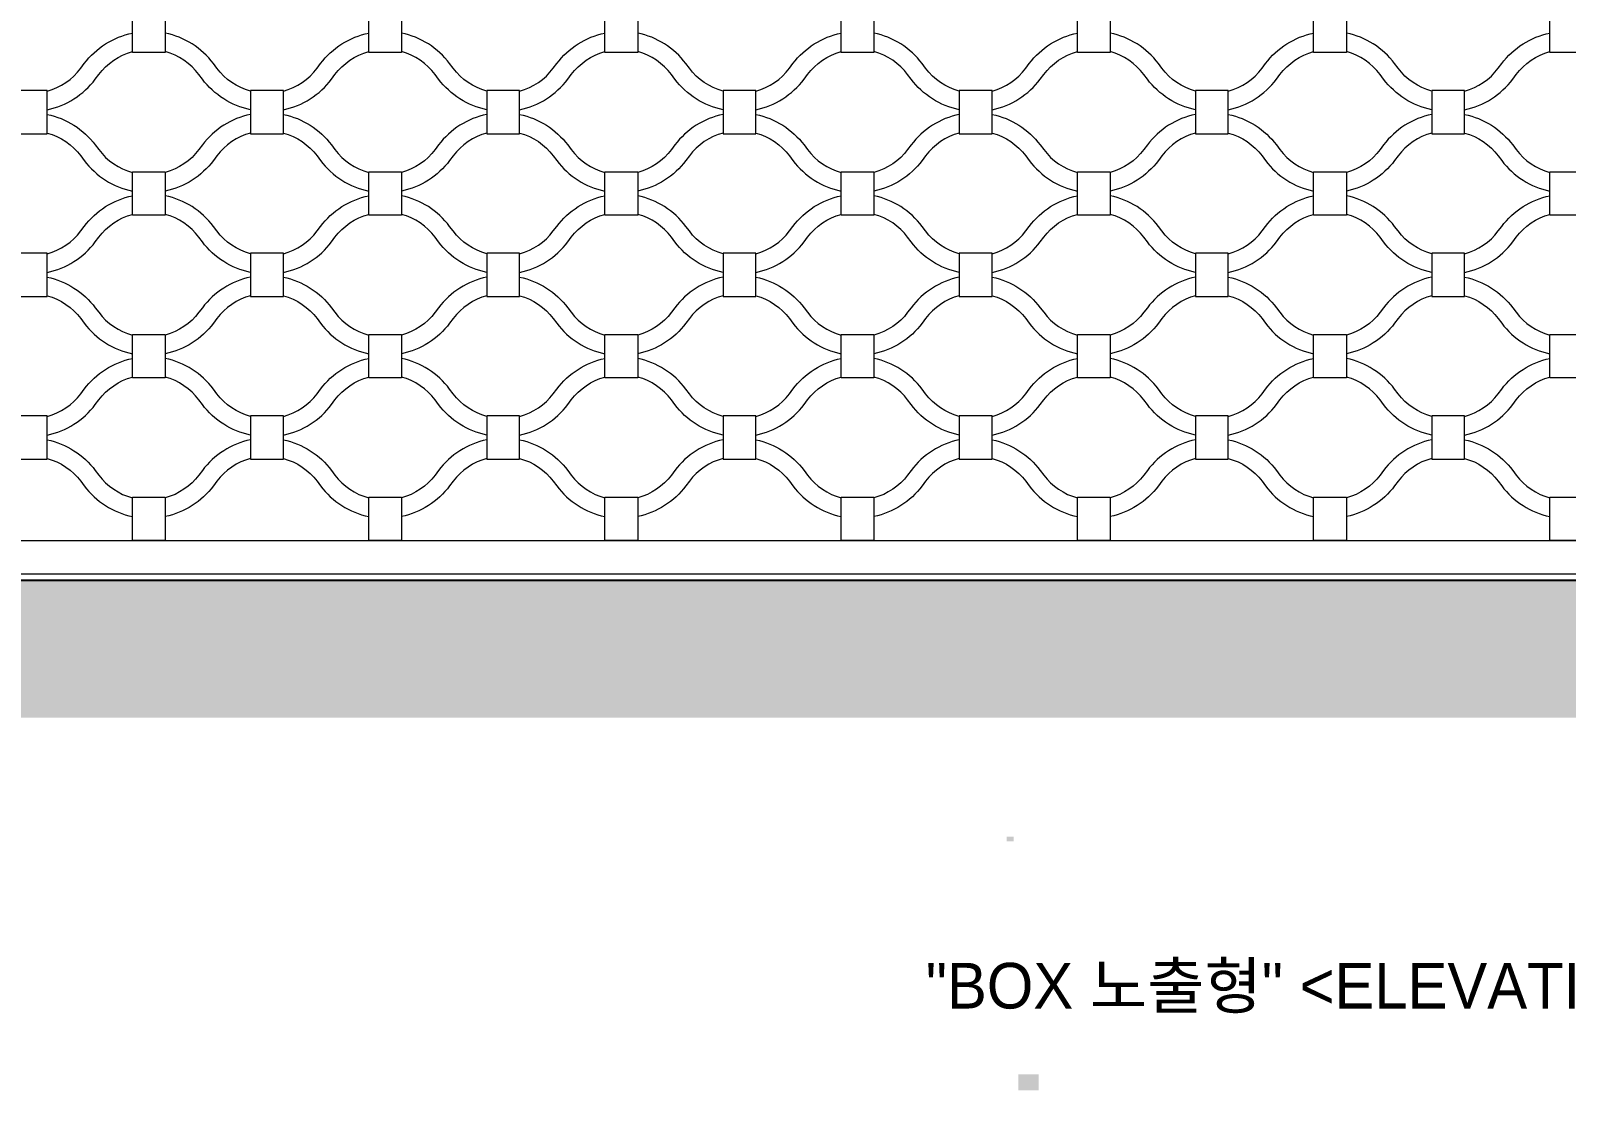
# Model space of a CAD drawing. Header units: millimetres. Extents: x -6941 to 136681, y 2065 to 58366.
# Drawn here: x 120667 to 124029, y 8465 to 10785 of the extents above; entities that cross this region are included whole.
import ezdxf
from ezdxf.enums import TextEntityAlignment as Align

# ---------------------------------------------------------------- set-up
doc = ezdxf.new("R2010")
doc.units = ezdxf.units.MM
doc.header["$LTSCALE"] = 4
doc.header["$MEASUREMENT"] = 0
doc.layers.add('A-XXXX-TXT2', color=3, linetype='CONTINUOUS')
doc.layers.add('WIND', color=4, linetype='CONTINUOUS')
doc.layers.add('DJ', color=7, linetype='CONTINUOUS', lineweight=5)
doc.styles.add('돋움', font='')
doc.styles.get('돋움').set_extended_font_data('Dotum')

msp = doc.modelspace()

# ---------------------------------------------------------------- hatches: boundary and pattern name
at = {"layer": 'DJ'}
h = msp.add_hatch(dxfattribs=at)
h.set_pattern_fill('AR-CONC', color=8, scale=30)
h.set_pattern_definition([(50, (15790.55, 43134.25), (215.17805, -18.82564), [22.5, -247.5]), (355, (15790.55, 43134.25), (-41.6254, 225.65764), [18, -198]), (100.45144, (15808.48, 43132.68), (173.55265, 206.832), [19.12206, -210.34263]), (46.1842, (15790.55, 43194.25), (320.1724, -49.6558), [33.75, -371.25]), (96.63564, (15817.23, 43190.1), (280.3986, 292.2356), [28.6831, -315.5141]), (351.18416, (15790.55, 43194.25), (280.3986, 292.2356), [27, -297]), (21, (15820.55, 43179.25), (179.07212, -120.78567), [22.5, -247.5]), (326, (15820.55, 43179.25), (72.9946, 217.545), [18, -198]), (71.45144, (15835.47, 43169.19), (252.0667, 96.75935), [19.12206, -210.34263]), (37.5, (15790.55, 43134.25), (3.647957, 99.868156), [0, -195.6, 0, -201, 0, -198.75]), (7.5, (15790.55, 43134.25), (78.92086, 118.32351), [0, -114.6, 0, -191.1, 0, -75.75]), (327.5, (15723.65, 43134.25), (160.14673, -6.76646), [0, -75, 0, -234, 0, -310.5]), (317.5, (15693.65, 43134.25), (174.95585, 30.0315), [0, -97.5, 0, -155.4, 0, -220.5])])
h.paths.add_polyline_path([(124936.46, 9581.18), (118536.46, 9581.18), (118536.46, 9281.18), (124936.46, 9281.18)])
h.paths.add_polyline_path([(122829.08, 8464.97), (122874.08, 8464.97), (122874.08, 8499.97), (122829.08, 8499.97)])
h.paths.add_polyline_path([(122804.08, 9009.97), (122819.08, 9009.97), (122819.08, 9019.97), (122804.08, 9019.97)])

# ---------------------------------------------------------------- linework, layer by layer
at = {"layer": 'DJ', "color": 7}
for p, q in [((119094.17, 9668.81), (127354.49, 9668.81)), ((118536.46, 9581.18), (124936.46, 9581.18)), ((119094.17, 9595.55), (127354.49, 9595.55))]:
    msp.add_line(p, q, dxfattribs=at)
at = {"layer": 'DJ', "color": 6}
for points in [[(120961.72, 10832.44), (120961.72, 10785.03), (120961.72, 10737.63), (120889.89, 10737.63), (120889.89, 10785.03), (120889.89, 10832.44)], [(121478.89, 10832.44), (121478.89, 10785.03), (121478.89, 10737.63), (121407.06, 10737.63), (121407.06, 10785.03), (121407.06, 10832.44)], [(121996.05, 10832.44), (121996.05, 10785.03), (121996.05, 10737.63), (121924.23, 10737.63), (121924.23, 10785.03), (121924.23, 10832.44)], [(122513.22, 10832.44), (122513.22, 10785.03), (122513.22, 10737.63), (122441.39, 10737.63), (122441.39, 10785.03), (122441.39, 10832.44)], [(123030.39, 10832.44), (123030.39, 10785.03), (123030.39, 10737.63), (122958.56, 10737.63), (122958.56, 10785.03), (122958.56, 10832.44)], [(123547.56, 10832.44), (123547.56, 10785.03), (123547.56, 10737.63), (123475.73, 10737.63), (123475.73, 10785.03), (123475.73, 10832.44)], [(124064.73, 10832.44), (124064.73, 10785.03), (124064.73, 10737.63), (123992.9, 10737.63), (123992.9, 10785.03), (123992.9, 10832.44)], [(120631.31, 10654.3), (120631.31, 10559.49), (120667.22, 10559.49), (120703.13, 10559.49), (120703.13, 10654.3), (120667.22, 10654.3)], [(121148.47, 10654.3), (121148.47, 10559.49), (121184.39, 10559.49), (121220.3, 10559.49), (121220.3, 10654.3), (121184.39, 10654.3)], [(121665.64, 10654.3), (121665.64, 10559.49), (121701.56, 10559.49), (121737.47, 10559.49), (121737.47, 10654.3), (121701.56, 10654.3)], [(122182.81, 10654.3), (122182.81, 10559.49), (122218.72, 10559.49), (122254.64, 10559.49), (122254.64, 10654.3), (122218.72, 10654.3)], [(122699.98, 10654.3), (122699.98, 10559.49), (122735.89, 10559.49), (122771.81, 10559.49), (122771.81, 10654.3), (122735.89, 10654.3)], [(123217.15, 10654.3), (123217.15, 10559.49), (123253.06, 10559.49), (123288.98, 10559.49), (123288.98, 10654.3), (123253.06, 10654.3)], [(123734.31, 10654.3), (123734.31, 10559.49), (123770.23, 10559.49), (123806.14, 10559.49), (123806.14, 10654.3), (123770.23, 10654.3)], [(120961.72, 10476.17), (120961.72, 10428.76), (120961.72, 10381.35), (120889.89, 10381.35), (120889.89, 10428.76), (120889.89, 10476.17)], [(121478.89, 10476.17), (121478.89, 10428.76), (121478.89, 10381.35), (121407.06, 10381.35), (121407.06, 10428.76), (121407.06, 10476.17)], [(121996.05, 10476.17), (121996.05, 10428.76), (121996.05, 10381.35), (121924.23, 10381.35), (121924.23, 10428.76), (121924.23, 10476.17)], [(122513.22, 10476.17), (122513.22, 10428.76), (122513.22, 10381.35), (122441.39, 10381.35), (122441.39, 10428.76), (122441.39, 10476.17)], [(123030.39, 10476.17), (123030.39, 10428.76), (123030.39, 10381.35), (122958.56, 10381.35), (122958.56, 10428.76), (122958.56, 10476.17)], [(123547.56, 10476.17), (123547.56, 10428.76), (123547.56, 10381.35), (123475.73, 10381.35), (123475.73, 10428.76), (123475.73, 10476.17)], [(124064.73, 10476.17), (124064.73, 10428.76), (124064.73, 10381.35), (123992.9, 10381.35), (123992.9, 10428.76), (123992.9, 10476.17)], [(120631.31, 10298.03), (120631.31, 10203.22), (120667.22, 10203.22), (120703.13, 10203.22), (120703.13, 10298.03), (120667.22, 10298.03)], [(121148.47, 10298.03), (121148.47, 10203.22), (121184.39, 10203.22), (121220.3, 10203.22), (121220.3, 10298.03), (121184.39, 10298.03)], [(121665.64, 10298.03), (121665.64, 10203.22), (121701.56, 10203.22), (121737.47, 10203.22), (121737.47, 10298.03), (121701.56, 10298.03)], [(122182.81, 10298.03), (122182.81, 10203.22), (122218.72, 10203.22), (122254.64, 10203.22), (122254.64, 10298.03), (122218.72, 10298.03)], [(122699.98, 10298.03), (122699.98, 10203.22), (122735.89, 10203.22), (122771.81, 10203.22), (122771.81, 10298.03), (122735.89, 10298.03)], [(123217.15, 10298.03), (123217.15, 10203.22), (123253.06, 10203.22), (123288.98, 10203.22), (123288.98, 10298.03), (123253.06, 10298.03)], [(123734.31, 10298.03), (123734.31, 10203.22), (123770.23, 10203.22), (123806.14, 10203.22), (123806.14, 10298.03), (123770.23, 10298.03)], [(120961.72, 10119.9), (120961.72, 10072.49), (120961.72, 10025.08), (120889.89, 10025.08), (120889.89, 10072.49), (120889.89, 10119.9)], [(121478.89, 10119.9), (121478.89, 10072.49), (121478.89, 10025.08), (121407.06, 10025.08), (121407.06, 10072.49), (121407.06, 10119.9)], [(121996.05, 10119.9), (121996.05, 10072.49), (121996.05, 10025.08), (121924.23, 10025.08), (121924.23, 10072.49), (121924.23, 10119.9)], [(122513.22, 10119.9), (122513.22, 10072.49), (122513.22, 10025.08), (122441.39, 10025.08), (122441.39, 10072.49), (122441.39, 10119.9)], [(123030.39, 10119.9), (123030.39, 10072.49), (123030.39, 10025.08), (122958.56, 10025.08), (122958.56, 10072.49), (122958.56, 10119.9)], [(123547.56, 10119.9), (123547.56, 10072.49), (123547.56, 10025.08), (123475.73, 10025.08), (123475.73, 10072.49), (123475.73, 10119.9)], [(124064.73, 10119.9), (124064.73, 10072.49), (124064.73, 10025.08), (123992.9, 10025.08), (123992.9, 10072.49), (123992.9, 10119.9)], [(120631.31, 9941.76), (120631.31, 9846.95), (120667.22, 9846.95), (120703.13, 9846.95), (120703.13, 9941.76), (120667.22, 9941.76)], [(121148.47, 9941.76), (121148.47, 9846.95), (121184.39, 9846.95), (121220.3, 9846.95), (121220.3, 9941.76), (121184.39, 9941.76)], [(121665.64, 9941.76), (121665.64, 9846.95), (121701.56, 9846.95), (121737.47, 9846.95), (121737.47, 9941.76), (121701.56, 9941.76)], [(122182.81, 9941.76), (122182.81, 9846.95), (122218.72, 9846.95), (122254.64, 9846.95), (122254.64, 9941.76), (122218.72, 9941.76)], [(122699.98, 9941.76), (122699.98, 9846.95), (122735.89, 9846.95), (122771.81, 9846.95), (122771.81, 9941.76), (122735.89, 9941.76)], [(123217.15, 9941.76), (123217.15, 9846.95), (123253.06, 9846.95), (123288.98, 9846.95), (123288.98, 9941.76), (123253.06, 9941.76)], [(123734.31, 9941.76), (123734.31, 9846.95), (123770.23, 9846.95), (123806.14, 9846.95), (123806.14, 9941.76), (123770.23, 9941.76)], [(120961.72, 9763.63), (120961.72, 9716.22), (120961.72, 9668.81), (120889.89, 9668.81), (120889.89, 9716.22), (120889.89, 9763.63)], [(121478.89, 9763.63), (121478.89, 9716.22), (121478.89, 9668.81), (121407.06, 9668.81), (121407.06, 9716.22), (121407.06, 9763.63)], [(121996.05, 9763.63), (121996.05, 9716.22), (121996.05, 9668.81), (121924.23, 9668.81), (121924.23, 9716.22), (121924.23, 9763.63)], [(122513.22, 9763.63), (122513.22, 9716.22), (122513.22, 9668.81), (122441.39, 9668.81), (122441.39, 9716.22), (122441.39, 9763.63)], [(123030.39, 9763.63), (123030.39, 9716.22), (123030.39, 9668.81), (122958.56, 9668.81), (122958.56, 9716.22), (122958.56, 9763.63)], [(123547.56, 9763.63), (123547.56, 9716.22), (123547.56, 9668.81), (123475.73, 9668.81), (123475.73, 9716.22), (123475.73, 9763.63)], [(124064.73, 9763.63), (124064.73, 9716.22), (124064.73, 9668.81), (123992.9, 9668.81), (123992.9, 9716.22), (123992.9, 9763.63)]]:
    msp.add_lwpolyline(points, close=True, dxfattribs=at)
for points in [[(120703.13, 10652.77, 0.167065), (120776.86, 10702.8), (120784.44, 10712.92, -0.1826455), (120889.89, 10779.91, -0.1826455)], [(121148.47, 10652.77, -0.167065), (121074.75, 10702.8), (121067.16, 10712.92, 0.1826455), (120961.72, 10779.91, 0.1826455)], [(121220.3, 10652.77, 0.167065), (121294.03, 10702.8), (121301.61, 10712.92, -0.1826455), (121407.06, 10779.91, -0.1826455)], [(121665.64, 10652.77, -0.167065), (121591.92, 10702.8), (121584.33, 10712.92, 0.1826455), (121478.89, 10779.91, 0.1826455)], [(121737.47, 10652.77, 0.167065), (121811.2, 10702.8), (121818.78, 10712.92, -0.1826455), (121924.23, 10779.91, -0.1826455)], [(122182.81, 10652.77, -0.167065), (122109.08, 10702.8), (122101.5, 10712.92, 0.1826455), (121996.05, 10779.91, 0.1826455)], [(122254.64, 10652.77, 0.167065), (122328.36, 10702.8), (122335.95, 10712.92, -0.1826455), (122441.39, 10779.91, -0.1826455)], [(122699.98, 10652.77, -0.167065), (122626.25, 10702.8), (122618.67, 10712.92, 0.1826455), (122513.22, 10779.91, 0.1826455)], [(122771.81, 10652.77, 0.167065), (122845.53, 10702.8), (122853.12, 10712.92, -0.1826455), (122958.56, 10779.91, -0.1826455)], [(123217.15, 10652.77, -0.167065), (123143.42, 10702.8), (123135.84, 10712.92, 0.1826455), (123030.39, 10779.91, 0.1826455)], [(123288.98, 10652.77, 0.167065), (123362.7, 10702.8), (123370.29, 10712.92, -0.1826455), (123475.73, 10779.91, -0.1826455)], [(123734.31, 10652.77, -0.167065), (123660.59, 10702.8), (123653, 10712.92, 0.1826455), (123547.56, 10779.91, 0.1826455)], [(123806.14, 10652.77, 0.167065), (123879.87, 10702.8), (123887.45, 10712.92, -0.1826455), (123992.9, 10779.91, -0.1826455)], [(120703.13, 10612.02, 0.1826455), (120808.58, 10679.01), (120816.16, 10689.13, -0.167065), (120889.89, 10739.16)], [(121148.47, 10612.02, -0.1826455), (121043.03, 10679.01), (121035.44, 10689.13, 0.167065), (120961.72, 10739.16)], [(121220.3, 10612.02, 0.1826455), (121325.75, 10679.01), (121333.33, 10689.13, -0.167065), (121407.06, 10739.16)], [(121665.64, 10612.02, -0.1826455), (121560.2, 10679.01), (121552.61, 10689.13, 0.167065), (121478.89, 10739.16)], [(121737.47, 10612.02, 0.1826455), (121842.92, 10679.01), (121850.5, 10689.13, -0.167065), (121924.23, 10739.16)], [(122182.81, 10612.02, -0.1826455), (122077.37, 10679.01), (122069.78, 10689.13, 0.167065), (121996.05, 10739.16)], [(122254.64, 10612.02, 0.1826455), (122360.08, 10679.01), (122367.67, 10689.13, -0.167065), (122441.39, 10739.16)], [(122699.98, 10612.02, -0.1826455), (122594.53, 10679.01), (122586.95, 10689.13, 0.167065), (122513.22, 10739.16)], [(122771.81, 10612.02, 0.1826455), (122877.25, 10679.01), (122884.84, 10689.13, -0.167065), (122958.56, 10739.16)], [(123217.15, 10612.02, -0.1826455), (123111.7, 10679.01), (123104.12, 10689.13, 0.167065), (123030.39, 10739.16)], [(123288.98, 10612.02, 0.1826455), (123394.42, 10679.01), (123402.01, 10689.13, -0.167065), (123475.73, 10739.16)], [(123734.31, 10612.02, -0.1826455), (123628.87, 10679.01), (123621.28, 10689.13, 0.167065), (123547.56, 10739.16)], [(123806.14, 10612.02, 0.1826455), (123911.59, 10679.01), (123919.17, 10689.13, -0.167065), (123992.9, 10739.16)], [(120703.13, 10601.77, -0.1826455), (120808.58, 10534.78), (120816.16, 10524.67, 0.167065), (120889.89, 10474.64)], [(121148.47, 10601.77, 0.1826455), (121043.03, 10534.78), (121035.44, 10524.67, -0.167065), (120961.72, 10474.64)], [(121220.3, 10601.77, -0.1826455), (121325.75, 10534.78), (121333.33, 10524.67, 0.167065), (121407.06, 10474.64)], [(121665.64, 10601.77, 0.1826455), (121560.2, 10534.78), (121552.61, 10524.67, -0.167065), (121478.89, 10474.64)], [(121737.47, 10601.77, -0.1826455), (121842.92, 10534.78), (121850.5, 10524.67, 0.167065), (121924.23, 10474.64)], [(122182.81, 10601.77, 0.1826455), (122077.37, 10534.78), (122069.78, 10524.67, -0.167065), (121996.05, 10474.64)], [(122254.64, 10601.77, -0.1826455), (122360.08, 10534.78), (122367.67, 10524.67, 0.167065), (122441.39, 10474.64)], [(122699.98, 10601.77, 0.1826455), (122594.53, 10534.78), (122586.95, 10524.67, -0.167065), (122513.22, 10474.64)], [(122771.81, 10601.77, -0.1826455), (122877.25, 10534.78), (122884.84, 10524.67, 0.167065), (122958.56, 10474.64)], [(123217.15, 10601.77, 0.1826455), (123111.7, 10534.78), (123104.12, 10524.67, -0.167065), (123030.39, 10474.64)], [(123288.98, 10601.77, -0.1826455), (123394.42, 10534.78), (123402.01, 10524.67, 0.167065), (123475.73, 10474.64)], [(123734.31, 10601.77, 0.1826455), (123628.87, 10534.78), (123621.28, 10524.67, -0.167065), (123547.56, 10474.64)], [(123806.14, 10601.77, -0.1826455), (123911.59, 10534.78), (123919.17, 10524.67, 0.167065), (123992.9, 10474.64)], [(120703.13, 10561.02, -0.167065), (120776.86, 10510.99), (120784.44, 10500.88, 0.1826455), (120889.89, 10433.89, 0.1826455)], [(121148.47, 10561.02, 0.167065), (121074.75, 10510.99), (121067.16, 10500.88, -0.1826455), (120961.72, 10433.89, -0.1826455)], [(121220.3, 10561.02, -0.167065), (121294.03, 10510.99), (121301.61, 10500.88, 0.1826455), (121407.06, 10433.89, 0.1826455)], [(121665.64, 10561.02, 0.167065), (121591.92, 10510.99), (121584.33, 10500.88, -0.1826455), (121478.89, 10433.89, -0.1826455)], [(121737.47, 10561.02, -0.167065), (121811.2, 10510.99), (121818.78, 10500.88, 0.1826455), (121924.23, 10433.89, 0.1826455)], [(122182.81, 10561.02, 0.167065), (122109.08, 10510.99), (122101.5, 10500.88, -0.1826455), (121996.05, 10433.89, -0.1826455)], [(122254.64, 10561.02, -0.167065), (122328.36, 10510.99), (122335.95, 10500.88, 0.1826455), (122441.39, 10433.89, 0.1826455)], [(122699.98, 10561.02, 0.167065), (122626.25, 10510.99), (122618.67, 10500.88, -0.1826455), (122513.22, 10433.89, -0.1826455)], [(122771.81, 10561.02, -0.167065), (122845.53, 10510.99), (122853.12, 10500.88, 0.1826455), (122958.56, 10433.89, 0.1826455)], [(123217.15, 10561.02, 0.167065), (123143.42, 10510.99), (123135.84, 10500.88, -0.1826455), (123030.39, 10433.89, -0.1826455)], [(123288.98, 10561.02, -0.167065), (123362.7, 10510.99), (123370.29, 10500.88, 0.1826455), (123475.73, 10433.89, 0.1826455)], [(123734.31, 10561.02, 0.167065), (123660.59, 10510.99), (123653, 10500.88, -0.1826455), (123547.56, 10433.89, -0.1826455)], [(123806.14, 10561.02, -0.167065), (123879.87, 10510.99), (123887.45, 10500.88, 0.1826455), (123992.9, 10433.89, 0.1826455)], [(120703.13, 10296.5, 0.167065), (120776.86, 10346.53), (120784.44, 10356.64, -0.1826455), (120889.89, 10423.64, -0.1826455)], [(121148.47, 10296.5, -0.167065), (121074.75, 10346.53), (121067.16, 10356.64, 0.1826455), (120961.72, 10423.64, 0.1826455)], [(121220.3, 10296.5, 0.167065), (121294.03, 10346.53), (121301.61, 10356.64, -0.1826455), (121407.06, 10423.64, -0.1826455)], [(121665.64, 10296.5, -0.167065), (121591.92, 10346.53), (121584.33, 10356.64, 0.1826455), (121478.89, 10423.64, 0.1826455)], [(121737.47, 10296.5, 0.167065), (121811.2, 10346.53), (121818.78, 10356.64, -0.1826455), (121924.23, 10423.64, -0.1826455)], [(122182.81, 10296.5, -0.167065), (122109.08, 10346.53), (122101.5, 10356.64, 0.1826455), (121996.05, 10423.64, 0.1826455)], [(122254.64, 10296.5, 0.167065), (122328.36, 10346.53), (122335.95, 10356.64, -0.1826455), (122441.39, 10423.64, -0.1826455)], [(122699.98, 10296.5, -0.167065), (122626.25, 10346.53), (122618.67, 10356.64, 0.1826455), (122513.22, 10423.64, 0.1826455)], [(122771.81, 10296.5, 0.167065), (122845.53, 10346.53), (122853.12, 10356.64, -0.1826455), (122958.56, 10423.64, -0.1826455)], [(123217.15, 10296.5, -0.167065), (123143.42, 10346.53), (123135.84, 10356.64, 0.1826455), (123030.39, 10423.64, 0.1826455)], [(123288.98, 10296.5, 0.167065), (123362.7, 10346.53), (123370.29, 10356.64, -0.1826455), (123475.73, 10423.64, -0.1826455)], [(123734.31, 10296.5, -0.167065), (123660.59, 10346.53), (123653, 10356.64, 0.1826455), (123547.56, 10423.64, 0.1826455)], [(123806.14, 10296.5, 0.167065), (123879.87, 10346.53), (123887.45, 10356.64, -0.1826455), (123992.9, 10423.64, -0.1826455)], [(120703.13, 10255.75, 0.1826455), (120808.58, 10322.74), (120816.16, 10332.86, -0.167065), (120889.89, 10382.89)], [(121148.47, 10255.75, -0.1826455), (121043.03, 10322.74), (121035.44, 10332.86, 0.167065), (120961.72, 10382.89)], [(121220.3, 10255.75, 0.1826455), (121325.75, 10322.74), (121333.33, 10332.86, -0.167065), (121407.06, 10382.89)], [(121665.64, 10255.75, -0.1826455), (121560.2, 10322.74), (121552.61, 10332.86, 0.167065), (121478.89, 10382.89)], [(121737.47, 10255.75, 0.1826455), (121842.92, 10322.74), (121850.5, 10332.86, -0.167065), (121924.23, 10382.89)], [(122182.81, 10255.75, -0.1826455), (122077.37, 10322.74), (122069.78, 10332.86, 0.167065), (121996.05, 10382.89)], [(122254.64, 10255.75, 0.1826455), (122360.08, 10322.74), (122367.67, 10332.86, -0.167065), (122441.39, 10382.89)], [(122699.98, 10255.75, -0.1826455), (122594.53, 10322.74), (122586.95, 10332.86, 0.167065), (122513.22, 10382.89)], [(122771.81, 10255.75, 0.1826455), (122877.25, 10322.74), (122884.84, 10332.86, -0.167065), (122958.56, 10382.89)], [(123217.15, 10255.75, -0.1826455), (123111.7, 10322.74), (123104.12, 10332.86, 0.167065), (123030.39, 10382.89)], [(123288.98, 10255.75, 0.1826455), (123394.42, 10322.74), (123402.01, 10332.86, -0.167065), (123475.73, 10382.89)], [(123734.31, 10255.75, -0.1826455), (123628.87, 10322.74), (123621.28, 10332.86, 0.167065), (123547.56, 10382.89)], [(123806.14, 10255.75, 0.1826455), (123911.59, 10322.74), (123919.17, 10332.86, -0.167065), (123992.9, 10382.89)], [(120703.13, 10245.5, -0.1826455), (120808.58, 10178.51), (120816.16, 10168.4, 0.167065), (120889.89, 10118.37)], [(121148.47, 10245.5, 0.1826455), (121043.03, 10178.51), (121035.44, 10168.4, -0.167065), (120961.72, 10118.37)], [(121220.3, 10245.5, -0.1826455), (121325.75, 10178.51), (121333.33, 10168.4, 0.167065), (121407.06, 10118.37)], [(121665.64, 10245.5, 0.1826455), (121560.2, 10178.51), (121552.61, 10168.4, -0.167065), (121478.89, 10118.37)], [(121737.47, 10245.5, -0.1826455), (121842.92, 10178.51), (121850.5, 10168.4, 0.167065), (121924.23, 10118.37)], [(122182.81, 10245.5, 0.1826455), (122077.37, 10178.51), (122069.78, 10168.4, -0.167065), (121996.05, 10118.37)], [(122254.64, 10245.5, -0.1826455), (122360.08, 10178.51), (122367.67, 10168.4, 0.167065), (122441.39, 10118.37)], [(122699.98, 10245.5, 0.1826455), (122594.53, 10178.51), (122586.95, 10168.4, -0.167065), (122513.22, 10118.37)], [(122771.81, 10245.5, -0.1826455), (122877.25, 10178.51), (122884.84, 10168.4, 0.167065), (122958.56, 10118.37)], [(123217.15, 10245.5, 0.1826455), (123111.7, 10178.51), (123104.12, 10168.4, -0.167065), (123030.39, 10118.37)], [(123288.98, 10245.5, -0.1826455), (123394.42, 10178.51), (123402.01, 10168.4, 0.167065), (123475.73, 10118.37)], [(123734.31, 10245.5, 0.1826455), (123628.87, 10178.51), (123621.28, 10168.4, -0.167065), (123547.56, 10118.37)], [(123806.14, 10245.5, -0.1826455), (123911.59, 10178.51), (123919.17, 10168.4, 0.167065), (123992.9, 10118.37)], [(120703.13, 10204.75, -0.167065), (120776.86, 10154.72), (120784.44, 10144.61, 0.1826455), (120889.89, 10077.61, 0.1826455)], [(121148.47, 10204.75, 0.167065), (121074.75, 10154.72), (121067.16, 10144.61, -0.1826455), (120961.72, 10077.61, -0.1826455)], [(121220.3, 10204.75, -0.167065), (121294.03, 10154.72), (121301.61, 10144.61, 0.1826455), (121407.06, 10077.61, 0.1826455)], [(121665.64, 10204.75, 0.167065), (121591.92, 10154.72), (121584.33, 10144.61, -0.1826455), (121478.89, 10077.61, -0.1826455)], [(121737.47, 10204.75, -0.167065), (121811.2, 10154.72), (121818.78, 10144.61, 0.1826455), (121924.23, 10077.61, 0.1826455)], [(122182.81, 10204.75, 0.167065), (122109.08, 10154.72), (122101.5, 10144.61, -0.1826455), (121996.05, 10077.61, -0.1826455)], [(122254.64, 10204.75, -0.167065), (122328.36, 10154.72), (122335.95, 10144.61, 0.1826455), (122441.39, 10077.61, 0.1826455)], [(122699.98, 10204.75, 0.167065), (122626.25, 10154.72), (122618.67, 10144.61, -0.1826455), (122513.22, 10077.61, -0.1826455)], [(122771.81, 10204.75, -0.167065), (122845.53, 10154.72), (122853.12, 10144.61, 0.1826455), (122958.56, 10077.61, 0.1826455)], [(123217.15, 10204.75, 0.167065), (123143.42, 10154.72), (123135.84, 10144.61, -0.1826455), (123030.39, 10077.61, -0.1826455)], [(123288.98, 10204.75, -0.167065), (123362.7, 10154.72), (123370.29, 10144.61, 0.1826455), (123475.73, 10077.61, 0.1826455)], [(123734.31, 10204.75, 0.167065), (123660.59, 10154.72), (123653, 10144.61, -0.1826455), (123547.56, 10077.61, -0.1826455)], [(123806.14, 10204.75, -0.167065), (123879.87, 10154.72), (123887.45, 10144.61, 0.1826455), (123992.9, 10077.61, 0.1826455)], [(120703.13, 9940.23, 0.167065), (120776.86, 9990.26), (120784.44, 10000.37, -0.1826455), (120889.89, 10067.36, -0.1826455)], [(121148.47, 9940.23, -0.167065), (121074.75, 9990.26), (121067.16, 10000.37, 0.1826455), (120961.72, 10067.36, 0.1826455)], [(121220.3, 9940.23, 0.167065), (121294.03, 9990.26), (121301.61, 10000.37, -0.1826455), (121407.06, 10067.36, -0.1826455)], [(121665.64, 9940.23, -0.167065), (121591.92, 9990.26), (121584.33, 10000.37, 0.1826455), (121478.89, 10067.36, 0.1826455)], [(121737.47, 9940.23, 0.167065), (121811.2, 9990.26), (121818.78, 10000.37, -0.1826455), (121924.23, 10067.36, -0.1826455)], [(122182.81, 9940.23, -0.167065), (122109.08, 9990.26), (122101.5, 10000.37, 0.1826455), (121996.05, 10067.36, 0.1826455)], [(122254.64, 9940.23, 0.167065), (122328.36, 9990.26), (122335.95, 10000.37, -0.1826455), (122441.39, 10067.36, -0.1826455)], [(122699.98, 9940.23, -0.167065), (122626.25, 9990.26), (122618.67, 10000.37, 0.1826455), (122513.22, 10067.36, 0.1826455)], [(122771.81, 9940.23, 0.167065), (122845.53, 9990.26), (122853.12, 10000.37, -0.1826455), (122958.56, 10067.36, -0.1826455)], [(123217.15, 9940.23, -0.167065), (123143.42, 9990.26), (123135.84, 10000.37, 0.1826455), (123030.39, 10067.36, 0.1826455)], [(123288.98, 9940.23, 0.167065), (123362.7, 9990.26), (123370.29, 10000.37, -0.1826455), (123475.73, 10067.36, -0.1826455)], [(123734.31, 9940.23, -0.167065), (123660.59, 9990.26), (123653, 10000.37, 0.1826455), (123547.56, 10067.36, 0.1826455)], [(123806.14, 9940.23, 0.167065), (123879.87, 9990.26), (123887.45, 10000.37, -0.1826455), (123992.9, 10067.36, -0.1826455)], [(120703.13, 9899.48, 0.1826455), (120808.58, 9966.47), (120816.16, 9976.58, -0.167065), (120889.89, 10026.61)], [(121148.47, 9899.48, -0.1826455), (121043.03, 9966.47), (121035.44, 9976.58, 0.167065), (120961.72, 10026.61)], [(121220.3, 9899.48, 0.1826455), (121325.75, 9966.47), (121333.33, 9976.58, -0.167065), (121407.06, 10026.61)], [(121665.64, 9899.48, -0.1826455), (121560.2, 9966.47), (121552.61, 9976.58, 0.167065), (121478.89, 10026.61)], [(121737.47, 9899.48, 0.1826455), (121842.92, 9966.47), (121850.5, 9976.58, -0.167065), (121924.23, 10026.61)], [(122182.81, 9899.48, -0.1826455), (122077.37, 9966.47), (122069.78, 9976.58, 0.167065), (121996.05, 10026.61)], [(122254.64, 9899.48, 0.1826455), (122360.08, 9966.47), (122367.67, 9976.58, -0.167065), (122441.39, 10026.61)], [(122699.98, 9899.48, -0.1826455), (122594.53, 9966.47), (122586.95, 9976.58, 0.167065), (122513.22, 10026.61)], [(122771.81, 9899.48, 0.1826455), (122877.25, 9966.47), (122884.84, 9976.58, -0.167065), (122958.56, 10026.61)], [(123217.15, 9899.48, -0.1826455), (123111.7, 9966.47), (123104.12, 9976.58, 0.167065), (123030.39, 10026.61)], [(123288.98, 9899.48, 0.1826455), (123394.42, 9966.47), (123402.01, 9976.58, -0.167065), (123475.73, 10026.61)], [(123734.31, 9899.48, -0.1826455), (123628.87, 9966.47), (123621.28, 9976.58, 0.167065), (123547.56, 10026.61)], [(123806.14, 9899.48, 0.1826455), (123911.59, 9966.47), (123919.17, 9976.58, -0.167065), (123992.9, 10026.61)], [(120703.13, 9889.23, -0.1826455), (120808.58, 9822.24), (120816.16, 9812.12, 0.167065), (120889.89, 9762.09)], [(121148.47, 9889.23, 0.1826455), (121043.03, 9822.24), (121035.44, 9812.12, -0.167065), (120961.72, 9762.09)], [(121220.3, 9889.23, -0.1826455), (121325.75, 9822.24), (121333.33, 9812.12, 0.167065), (121407.06, 9762.09)], [(121665.64, 9889.23, 0.1826455), (121560.2, 9822.24), (121552.61, 9812.12, -0.167065), (121478.89, 9762.09)], [(121737.47, 9889.23, -0.1826455), (121842.92, 9822.24), (121850.5, 9812.12, 0.167065), (121924.23, 9762.09)], [(122182.81, 9889.23, 0.1826455), (122077.37, 9822.24), (122069.78, 9812.12, -0.167065), (121996.05, 9762.09)], [(122254.64, 9889.23, -0.1826455), (122360.08, 9822.24), (122367.67, 9812.12, 0.167065), (122441.39, 9762.09)], [(122699.98, 9889.23, 0.1826455), (122594.53, 9822.24), (122586.95, 9812.12, -0.167065), (122513.22, 9762.09)], [(122771.81, 9889.23, -0.1826455), (122877.25, 9822.24), (122884.84, 9812.12, 0.167065), (122958.56, 9762.09)], [(123217.15, 9889.23, 0.1826455), (123111.7, 9822.24), (123104.12, 9812.12, -0.167065), (123030.39, 9762.09)], [(123288.98, 9889.23, -0.1826455), (123394.42, 9822.24), (123402.01, 9812.12, 0.167065), (123475.73, 9762.09)], [(123734.31, 9889.23, 0.1826455), (123628.87, 9822.24), (123621.28, 9812.12, -0.167065), (123547.56, 9762.09)], [(123806.14, 9889.23, -0.1826455), (123911.59, 9822.24), (123919.17, 9812.12, 0.167065), (123992.9, 9762.09)], [(120703.13, 9848.48, -0.167065), (120776.86, 9798.45), (120784.44, 9788.33, 0.1826455), (120889.89, 9721.34, 0.1826455)], [(121148.47, 9848.48, 0.167065), (121074.75, 9798.45), (121067.16, 9788.33, -0.1826455), (120961.72, 9721.34, -0.1826455)], [(121220.3, 9848.48, -0.167065), (121294.03, 9798.45), (121301.61, 9788.33, 0.1826455), (121407.06, 9721.34, 0.1826455)], [(121665.64, 9848.48, 0.167065), (121591.92, 9798.45), (121584.33, 9788.33, -0.1826455), (121478.89, 9721.34, -0.1826455)], [(121737.47, 9848.48, -0.167065), (121811.2, 9798.45), (121818.78, 9788.33, 0.1826455), (121924.23, 9721.34, 0.1826455)], [(122182.81, 9848.48, 0.167065), (122109.08, 9798.45), (122101.5, 9788.33, -0.1826455), (121996.05, 9721.34, -0.1826455)], [(122254.64, 9848.48, -0.167065), (122328.36, 9798.45), (122335.95, 9788.33, 0.1826455), (122441.39, 9721.34, 0.1826455)], [(122699.98, 9848.48, 0.167065), (122626.25, 9798.45), (122618.67, 9788.33, -0.1826455), (122513.22, 9721.34, -0.1826455)], [(122771.81, 9848.48, -0.167065), (122845.53, 9798.45), (122853.12, 9788.33, 0.1826455), (122958.56, 9721.34, 0.1826455)], [(123217.15, 9848.48, 0.167065), (123143.42, 9798.45), (123135.84, 9788.33, -0.1826455), (123030.39, 9721.34, -0.1826455)], [(123288.98, 9848.48, -0.167065), (123362.7, 9798.45), (123370.29, 9788.33, 0.1826455), (123475.73, 9721.34, 0.1826455)], [(123734.31, 9848.48, 0.167065), (123660.59, 9798.45), (123653, 9788.33, -0.1826455), (123547.56, 9721.34, -0.1826455)], [(123806.14, 9848.48, -0.167065), (123879.87, 9798.45), (123887.45, 9788.33, 0.1826455), (123992.9, 9721.34, 0.1826455)]]:
    msp.add_lwpolyline(points, format="xyb", dxfattribs=at)
at = {"layer": 'WIND'}
msp.add_line((127498.15, 9581.18), (118950.51, 9581.18), dxfattribs=at)

# ---------------------------------------------------------------- texts
at = {"layer": 'A-XXXX-TXT2', "style": '돋움'}
msp.add_text('"BOX 노출형" <ELEVATION>', height=100, dxfattribs=at).set_placement((123479.3, 8693.99), align=Align.MIDDLE_CENTER)

doc.saveas('drawing.dxf')
